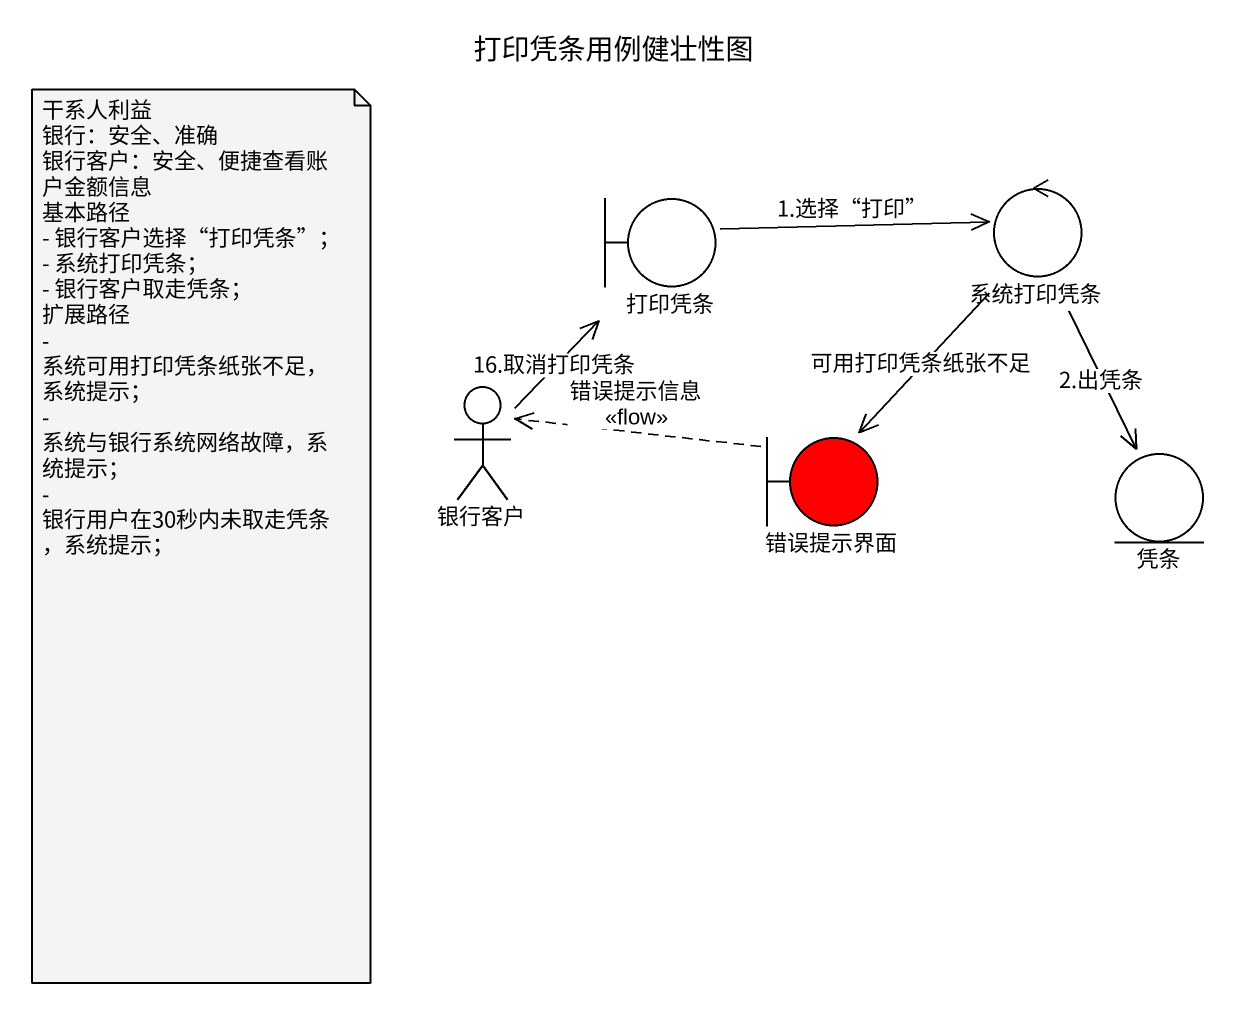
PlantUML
@startuml
title 打印凭条用例健壮性图
boundary 打印凭条
control 系统打印凭条
actor 银行客户
boundary 错误提示界面 #FF0000
entity 凭条
打印凭条 -right-> 系统打印凭条 : 1.选择“打印”
系统打印凭条 --> 错误提示界面 : 可用打印凭条纸张不足
系统打印凭条 --> 凭条 : 2.出凭条
银行客户 -up-> 打印凭条 : 16.取消打印凭条
错误提示界面 .left.> 银行客户 : 错误提示信息\n<<flow>>
note as N1
  干系人利益
  银行：安全、准确
  银行客户：安全、便捷查看账户金额信息
  基本路径
  - 银行客户选择“打印凭条”；
  - 系统打印凭条；
  - 银行客户取走凭条；
  扩展路径
  - 系统可用打印凭条纸张不足，系统提示；
  - 系统与银行系统网络故障，系统提示；
  - 银行用户在30秒内未取走凭条，系统提示；
end note
@enduml
